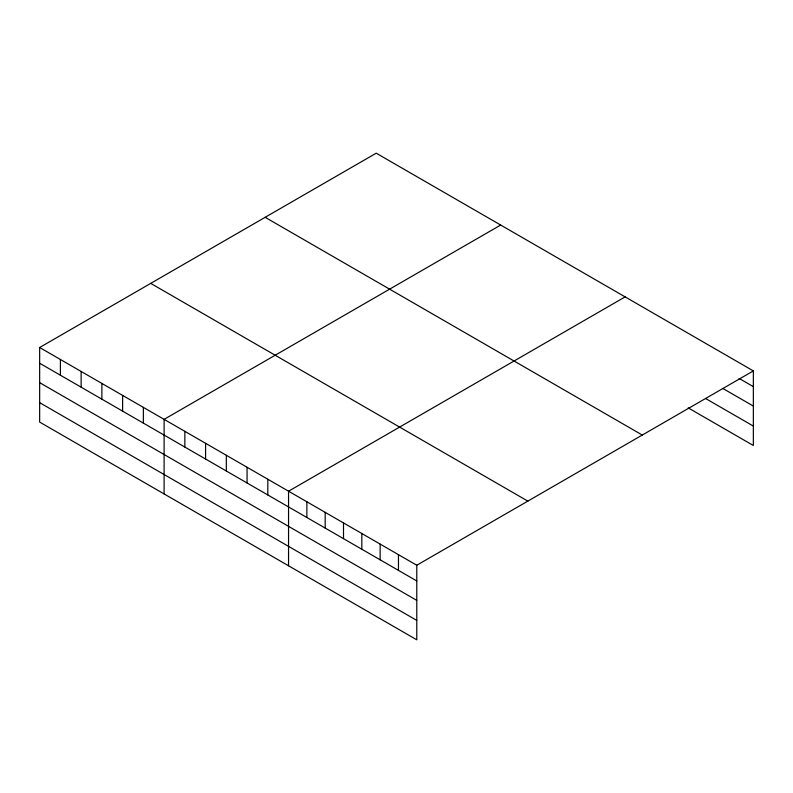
<?xml version="1.0" encoding="UTF-8"?>
<svg xmlns="http://www.w3.org/2000/svg" width="793" height="793" viewBox="0 0 793 793"><rect width="100%" height="100%" fill="white"/><g stroke="black" fill="none" stroke-linecap="round" stroke-linejoin="round"><path stroke-width="1.19" d="M416.781 600.38L416.781 565.24L39.65 347.503L39.65 422.084L416.781 639.812L416.781 600.38L39.65 382.652M688.225 407.889L753.35 445.497L753.35 370.916L376.219 153.188L39.65 347.503M500.68 225.043L164.101 419.358L164.101 493.93M625.132 296.889L288.553 491.214L288.553 565.786M416.781 565.24L753.35 370.916M739.106 378.42L753.35 386.647M722.82 388.441L753.35 406.066M705.522 398.463L753.35 426.069M265.159 217.312L642.28 435.04M150.72 283.379L527.841 501.117M39.65 363.234L416.781 580.962M39.65 402.656L416.781 620.394M398.463 554.664L398.463 570.385M380.144 544.087L380.144 559.808M361.826 533.511L361.826 549.232M343.508 522.934L343.508 538.655M325.189 512.357L325.189 528.088M306.871 501.781L306.871 517.512M267.816 479.23L267.816 494.961M247.069 467.255L247.069 482.987M226.332 455.281L226.332 471.012M205.585 443.307L205.585 459.028M184.848 431.333L184.848 447.054M143.364 407.384L143.364 423.105M122.618 395.41L122.618 411.131M101.881 383.435L101.881 399.157M81.134 371.461L81.134 387.182M60.397 359.477L60.397 375.208"/></g></svg>
